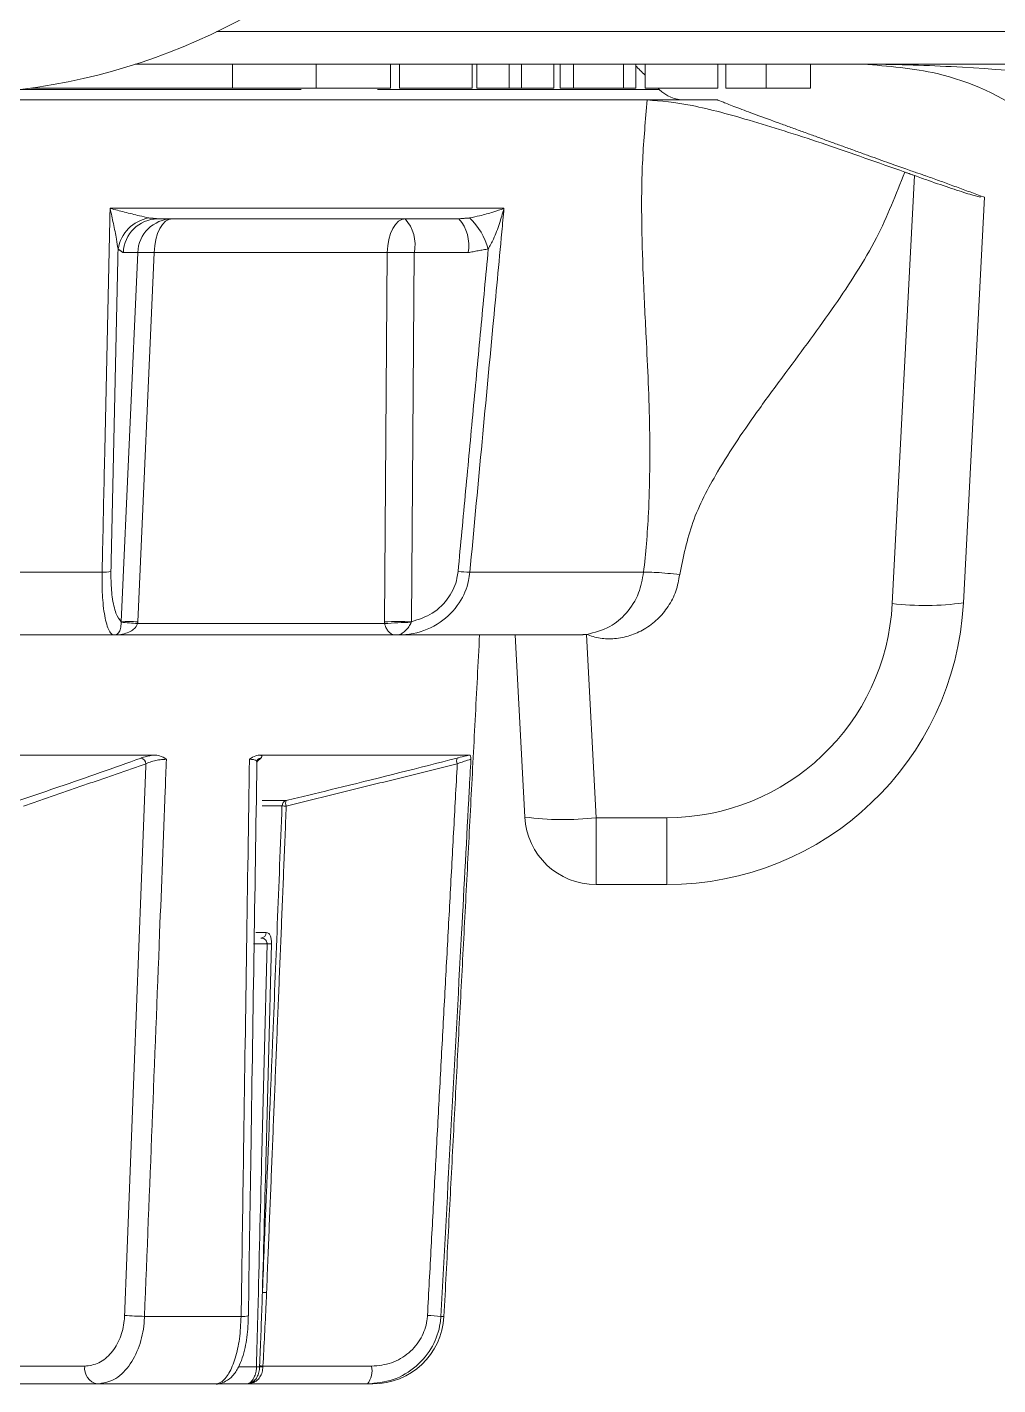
# Model space of a CAD drawing. Extents: x 12.1 to 108.7, y 1 to 80.4.
# Drawn here: x 47.776 to 48.593, y 0.957 to 2.098 of the extents above; entities that cross this region are included whole.
import ezdxf

# ---------------------------------------------------------------- set-up
doc = ezdxf.new("R2010")
doc.units = 0
doc.header["$MEASUREMENT"] = 0
doc.linetypes.add('SLD-Solid', pattern=[0])
doc.layers.add('OBJECT', color=7, linetype='CONTINUOUS')

msp = doc.modelspace()

# ---------------------------------------------------------------- linework, layer by layer
at = {"layer": 'OBJECT', "linetype": 'SLD-Solid', "lineweight": 15}
for p, q in [((47.9354, 2.0947), (49.6227, 2.0947)), ((49.5816, 2.0673), (47.8669, 2.0673)), ((47.9489, 2.0473), (47.9489, 2.0673)), ((48.0193, 2.0473), (48.0193, 2.0673)), ((48.0894, 2.0473), (48.0894, 2.0673)), ((48.1504, 2.0473), (48.1504, 2.0673)), ((48.1544, 2.0473), (48.1544, 2.0673)), ((48.1817, 2.0473), (48.1817, 2.0673)), ((48.1921, 2.0473), (48.1921, 2.0673)), ((48.2194, 2.0473), (48.2194, 2.0673)), ((48.2247, 2.0473), (48.2247, 2.0673)), ((48.2358, 2.0473), (48.2358, 2.0673)), ((48.2779, 2.0473), (48.2779, 2.0673)), ((48.2883, 2.0473), (48.2883, 2.0673)), ((48.2962, 2.0473), (48.2962, 2.0673)), ((48.3573, 2.0473), (48.3573, 2.0673)), ((48.3639, 2.0473), (48.3639, 2.0673)), ((48.398, 2.0473), (48.398, 2.0673)), ((48.4353, 2.0473), (48.4353, 2.0673)), ((48.4796, 2.0673), (48.4604, 2.0673)), ((48.4796, 2.0673), (48.4604, 2.0673)), ((48.4796, 2.0673), (48.4604, 2.0673)), ((47.7698, 2.0461), (48.0065, 2.0461)), ((47.9489, 2.0473), (47.7791, 2.0473)), ((47.8582, 2.0473), (47.9177, 2.0473)), ((47.9177, 2.0473), (48.007, 2.0473)), ((48.0193, 2.0473), (47.9489, 2.0473)), ((48.0818, 2.0473), (48.0193, 2.0473)), ((48.071, 2.0461), (48.308, 2.0461)), ((48.0894, 2.0473), (48.1504, 2.0473)), ((48.0907, 2.0473), (48.14, 2.0473)), ((48.0932, 2.0473), (48.14, 2.0473)), ((48.1544, 2.0473), (48.1817, 2.0473)), ((48.1817, 2.0473), (48.1921, 2.0473)), ((48.1921, 2.0473), (48.2194, 2.0473)), ((48.2247, 2.0473), (48.2358, 2.0473)), ((48.2358, 2.0473), (48.2779, 2.0473)), ((48.2779, 2.0473), (48.2883, 2.0473)), ((48.2962, 2.0473), (48.3573, 2.0473)), ((48.2975, 2.0473), (48.3469, 2.0473)), ((48.3001, 2.0473), (48.3469, 2.0473)), ((48.2979, 2.0373), (47.3615, 2.0373)), ((48.3568, 2.0373), (48.2979, 2.0373)), ((48.5229, 1.9736), (48.504, 1.6137)), ((48.5639, 1.6142), (48.5818, 1.9554)), ((48.5818, 1.9554), (48.5781, 1.9567)), ((47.8458, 1.9461), (48.1773, 1.9461)), ((48.1394, 1.9373), (47.8859, 1.9373)), ((47.8551, 1.5983), (47.8691, 1.9089)), ((47.8691, 1.9089), (47.8569, 1.9089)), ((47.883, 1.9089), (47.8691, 1.5983)), ((47.883, 1.9089), (48.0791, 1.9089)), ((48.0768, 1.5983), (48.0791, 1.9089)), ((48.1018, 1.9089), (48.0996, 1.5983)), ((48.1471, 1.9089), (48.1018, 1.9089)), ((47.5745, 1.64), (47.8391, 1.64)), ((48.1486, 1.64), (48.2948, 1.64)), ((47.8432, 1.5873), (47.5705, 1.5873)), ((48.0926, 1.5873), (47.8432, 1.5873)), ((47.869, 1.5968), (48.0768, 1.5968)), ((48.2397, 1.5873), (48.0926, 1.5873)), ((48.1868, 1.5873), (48.1948, 1.4341)), ((48.2548, 1.4336), (48.2467, 1.5877)), ((47.8829, 1.4863), (47.5308, 1.4863)), ((48.1485, 1.4863), (47.9724, 1.4863)), ((47.9905, 1.4435), (47.9737, 1.4435)), ((47.9739, 1.4481), (47.994, 1.4481)), ((48.3143, 1.4336), (48.2548, 1.4336)), ((48.2548, 1.4336), (48.2548, 1.3773)), ((48.3143, 1.4336), (48.3143, 1.3773)), ((48.2548, 1.3773), (48.3143, 1.3773)), ((47.9686, 1.3371), (47.9773, 1.3371)), ((47.9779, 1.3275), (47.9666, 1.3275)), ((47.8748, 1.0141), (47.9561, 1.0141)), ((48.1242, 1.0141), (48.1268, 1.0141)), ((47.759, 0.9723), (47.8245, 0.9723)), ((47.9538, 0.9718), (47.969, 0.9718)), ((47.9745, 0.9723), (48.066, 0.9723)), ((47.8352, 0.9573), (47.7626, 0.9573)), ((47.9339, 0.9573), (47.8352, 0.9573)), ((47.9072, 0.9573), (47.9051, 0.9573)), ((47.9599, 0.9573), (47.9072, 0.9573)), ((47.9608, 0.9573), (47.9599, 0.9573)), ((47.9599, 0.9573), (47.9608, 0.9573)), ((48.0623, 0.9573), (47.9608, 0.9573)), ((48.0669, 0.9573), (48.0623, 0.9573))]:
    msp.add_line(p, q, dxfattribs=at)
at = {"layer": 'OBJECT', "linetype": 'SLD-Solid', "lineweight": 15, "flags": 128}
for points in [[(47.898, 1.9373), (47.8952, 1.9367), (47.8925, 1.9352), (47.8899, 1.9326), (47.8877, 1.929), (47.8858, 1.9248), (47.8844, 1.9198), (47.8835, 1.9145), (47.883, 1.9089)], [(48.0791, 1.9089), (48.0795, 1.9145), (48.0805, 1.9198), (48.0819, 1.9248), (48.0838, 1.929), (48.086, 1.9326), (48.0885, 1.9352), (48.0913, 1.9367), (48.0941, 1.9373)]]:
    msp.add_lwpolyline(points, dxfattribs=at)
at = {"layer": 'OBJECT', "linetype": 'SLD-Solid', "lineweight": 15}
for centre, radius, start, end in [((47.7068, 2.5673), 0.525, 270, 358.3273), ((48.3292, 2.0673), 0.03, 225, 270), ((47.884, 1.9067), 0.0318, 100.0816, 170.6552), ((47.8864, 1.9079), 0.0294, 90.9415, 178.0435), ((47.8985, 1.9079), 0.0294, 90.9415, 178.0435), ((48.069, 1.9152), 0.0335, 349.1593, 41.3521), ((48.1142, 1.9152), 0.0335, 349.1593, 41.3521), ((48.1102, 1.8973), 0.0558, 15.084, 46.815), ((47.8761, 1.7318), 0.1772, 87.7427, 92.2573), ((48.0905, 1.4116), 0.4974, 88.6905, 91.3095), ((47.8403, 1.6677), 0.0277, 267.5523, 283.0956), ((48.1508, 1.7421), 0.1021, 263.1949, 268.7514), ((48.3143, 1.6273), 0.25, 270, 357), ((48.3143, 1.6236), 0.19, 270, 357), ((48.5318, 1.8603), 0.2482, 263.5663, 277.4335), ((47.8621, 1.4213), 0.1772, 87.7427, 92.2573), ((47.7957, 0.7853), 0.8148, 84.8417, 85.8164), ((48.0882, 1.1011), 0.4974, 88.6905, 91.3095), ((48.105, 1.2604), 0.3376, 90.9659, 94.7854), ((48.0874, 1.577), 0.0103, 88.8999, 91.6613), ((47.8704, 1.4783), 0.0056, 5.8585, 74.6315), ((47.9732, 1.4793), 0.00444, 95.2737, 132.2295), ((48.1437, 1.4814), 0.00629, 158.2743, 203.4537), ((47.9955, 1.4434), 0.00495, 106.8164, 179.0009), ((48.0008, 1.6168), 0.1736, 266.593, 267.7629), ((48.0004, 1.4458), 0.00684, 159.5707, 200.9138), ((48.227, 1.6802), 0.2482, 262.5665, 276.4337), ((48.2548, 1.4373), 0.06, 183, 270), ((47.9725, 1.3371), 0.00479, 272.4507, 0.4668), ((47.9798, 1.3934), 0.0659, 268.3531, 271.6469), ((47.9847, 1.2135), 0.1795, 266.5793, 267.6943), ((47.8812, 1.329), 0.3149, 265.7931, 268.8507), ((47.9579, 1.0282), 0.0142, 262.7021, 287.6637), ((48.0669, 1.0173), 0.06, 270, 357), ((48.1009, 0.7614), 0.2538, 84.737, 87.2844), ((47.8378, 0.9705), 0.0134, 172.2553, 259.2026), ((47.971, 1.0647), 0.0929, 268.7854, 270.4135), ((47.9859, 1.1592), 0.1872, 265.6435, 266.5058), ((47.9728, 0.8853), 0.0864, 88.8814, 90.7418), ((48.0477, 0.9688), 0.0186, 321.8354, 10.965), ((47.9675, 0.9566), 0.00313, 72.6447, 107.3553)]:
    msp.add_arc(centre, radius, start, end, dxfattribs=at)
for points in [[(48.0818, 2.0473), (48.0818, 2.0673)], [(48.2962, 2.0579), (48.2883, 2.0658)], [(48.308, 2.0461), (48.3068, 2.0473)], [(48.4844, 1.9903), (48.4065, 2.0186)], [(48.5145, 1.9766), (48.5229, 1.9736)], [(48.5781, 1.9567), (48.5322, 1.9735)], [(48.5781, 1.9554), (48.5781, 1.9567)], [(47.8784, 1.938), (47.8859, 1.9373)], [(48.1394, 1.9373), (48.1484, 1.938)], [(47.8525, 1.9119), (47.8466, 1.6407)], [(47.8569, 1.9089), (47.8525, 1.9119)], [(48.1387, 1.6407), (48.1641, 1.9119)], [(48.1641, 1.9119), (48.1471, 1.9089)], [(47.8551, 1.5979), (47.8551, 1.5983)], [(47.8691, 1.5983), (47.869, 1.5968)], [(48.0768, 1.5968), (48.0768, 1.5983)], [(48.0996, 1.5983), (48.0993, 1.5979)], [(48.1268, 1.0141), (48.1568, 1.5873)], [(48.2467, 1.5877), (48.2397, 1.5873)], [(47.876, 1.4789), (47.773, 1.4433)], [(47.8581, 1.0149), (47.876, 1.4789)], [(48.138, 1.4789), (47.9941, 1.4433)], [(48.1129, 1.0149), (48.138, 1.4789)], [(47.9941, 1.4433), (47.9775, 1.0341)], [(47.9717, 0.9717), (47.9717, 0.9725)], [(47.9745, 0.9723), (47.9745, 0.9717)]]:
    msp.add_open_spline(points, degree=1, dxfattribs=at)
for points, knots in [([(48.7891, 2.0409), (48.76, 2.0449), (48.6865, 2.0549), (48.5787, 2.065), (48.5045, 2.0673), (48.4798, 2.0673), (48.4796, 2.0673)], [0, 0, 0, 0, 0.303532, 0.768515, 0.997815, 1, 1, 1, 1]), ([(48.7061, 1.9229), (48.6997, 1.935), (48.6778, 1.9763), (48.6244, 2.0267), (48.5518, 2.0617), (48.5007, 2.0657), (48.4796, 2.0673)], [0, 0, 0, 0, 0.139376, 0.476221, 0.783717, 1, 1, 1, 1]), ([(48.3639, 2.0473), (48.3651, 2.0473), (48.3676, 2.0473), (48.3755, 2.0473), (48.3864, 2.0473), (48.3942, 2.0473), (48.398, 2.0473)], [0, 0, 0, 0, 0.280748, 0.560276, 0.780036, 1, 1, 1, 1]), ([(48.398, 2.0473), (48.4041, 2.0473), (48.4132, 2.0473), (48.4225, 2.0473), (48.4328, 2.0473), (48.4342, 2.0473), (48.4353, 2.0473)], [0, 0, 0, 0, 0.249373, 0.37504, 0.500926, 1, 1, 1, 1]), ([(48.2948, 1.64), (48.2957, 1.648), (48.2974, 1.6649), (48.3, 1.7063), (48.3005, 1.7641), (48.2974, 1.8288), (48.2944, 1.8877), (48.2929, 1.9374), (48.2933, 1.9866), (48.2964, 2.0205), (48.2979, 2.0373)], [0, 0, 0, 0, 0.057194, 0.119847, 0.300985, 0.50649, 0.642071, 0.760177, 0.881305, 1, 1, 1, 1]), ([(48.2979, 2.0373), (48.3095, 2.0363), (48.3326, 2.0344), (48.3859, 2.02), (48.4473, 2.0004), (48.4921, 1.9845), (48.5145, 1.9766)], [0, 0, 0, 0, 0.249468, 0.499319, 0.749167, 1, 1, 1, 1]), ([(48.4065, 2.0186), (48.3999, 2.021), (48.3874, 2.0255), (48.3718, 2.0315), (48.3613, 2.0355), (48.3572, 2.0371), (48.3569, 2.0373), (48.3568, 2.0373)], [0, 0, 0, 0, 0.260687, 0.492161, 0.715634, 0.925669, 1, 1, 1, 1]), ([(48.5321, 1.9735), (48.5321, 1.9735), (48.532, 1.9735), (48.5261, 1.9755), (48.5158, 1.9791), (48.5014, 1.9842), (48.4902, 1.9882), (48.4844, 1.9903)], [0, 0, 0, 0, 0.142159, 0.343847, 0.54913, 0.762137, 1, 1, 1, 1]), ([(48.5145, 1.9766), (48.5072, 1.9579), (48.4917, 1.9183), (48.4554, 1.8632), (48.4209, 1.8165), (48.3932, 1.7792), (48.3738, 1.7515), (48.354, 1.7202), (48.3344, 1.6833), (48.3282, 1.6529), (48.3252, 1.6381)], [0, 0, 0, 0, 0.15382, 0.32546, 0.503781, 0.600006, 0.681858, 0.763121, 0.884543, 1, 1, 1, 1]), ([(48.5229, 1.9736), (48.5268, 1.9722), (48.5377, 1.9683), (48.5544, 1.9627), (48.5698, 1.9577), (48.5755, 1.9561), (48.5781, 1.9554)], [0, 0, 0, 0, 0.168845, 0.462583, 0.75322, 1, 1, 1, 1]), ([(47.8391, 1.64), (47.8393, 1.6466), (47.84, 1.6797), (47.8422, 1.7817), (47.8443, 1.8771), (47.8458, 1.9461)], [0, 0, 0, 0, 0.064852, 0.324258, 1, 1, 1, 1]), ([(47.8525, 1.9119), (47.8521, 1.9146), (47.8511, 1.9215), (47.8487, 1.933), (47.8468, 1.9418), (47.8458, 1.946), (47.8458, 1.9461)], [0, 0, 0, 0, 0.25416, 0.6414, 0.992943, 1, 1, 1, 1]), ([(47.8458, 1.9461), (47.8459, 1.946), (47.85, 1.945), (47.8584, 1.9428), (47.8694, 1.9401), (47.8758, 1.9386), (47.8784, 1.938)], [0, 0, 0, 0, 0.006878, 0.354289, 0.740857, 1, 1, 1, 1]), ([(48.1484, 1.938), (48.1513, 1.9386), (48.1583, 1.9401), (48.1678, 1.9428), (48.1743, 1.945), (48.1772, 1.946), (48.1773, 1.9461)], [0, 0, 0, 0, 0.259143, 0.645711, 0.993122, 1, 1, 1, 1]), ([(48.1773, 1.9461), (48.1767, 1.9395), (48.1736, 1.9064), (48.164, 1.8043), (48.155, 1.7089), (48.1486, 1.64)], [0, 0, 0, 0, 0.064852, 0.324258, 1, 1, 1, 1]), ([(48.1773, 1.9461), (48.1773, 1.946), (48.1761, 1.9418), (48.1735, 1.933), (48.1693, 1.9215), (48.1656, 1.9146), (48.1641, 1.9119)], [0, 0, 0, 0, 0.0070567, 0.3586001, 0.7458397, 1, 1, 1, 1]), ([(47.8492, 1.5873), (47.8492, 1.5873), (47.8483, 1.5873), (47.8459, 1.5885), (47.8424, 1.5962), (47.8397, 1.6126), (47.839, 1.6286), (47.8391, 1.6377), (47.8391, 1.64)], [0, 0, 0, 0, 0.008302, 0.15352, 0.438825, 0.698284, 0.923791, 1, 1, 1, 1]), ([(47.8466, 1.6407), (47.8466, 1.6388), (47.8465, 1.6311), (47.8475, 1.6179), (47.8505, 1.6044), (47.8536, 1.6004), (47.8551, 1.5983)], [0, 0, 0, 0, 0.092743, 0.368056, 0.688408, 1, 1, 1, 1]), ([(48.1486, 1.64), (48.1483, 1.6377), (48.1471, 1.6286), (48.1402, 1.6126), (48.1239, 1.5962), (48.1049, 1.5885), (48.0923, 1.5873), (48.0878, 1.5873), (48.0876, 1.5873)], [0, 0, 0, 0, 0.0762091, 0.3017155, 0.5611746, 0.8464799, 0.991698, 1, 1, 1, 1]), ([(48.0996, 1.5983), (48.1056, 1.6004), (48.1178, 1.6044), (48.1314, 1.6179), (48.1374, 1.6311), (48.1384, 1.6388), (48.1387, 1.6407)], [0, 0, 0, 0, 0.311592, 0.631944, 0.907257, 1, 1, 1, 1]), ([(48.2467, 1.5877), (48.2535, 1.5893), (48.2659, 1.5924), (48.281, 1.6053), (48.2913, 1.6213), (48.2937, 1.634), (48.2948, 1.64)], [0, 0, 0, 0, 0.286098, 0.524057, 0.778734, 1, 1, 1, 1]), ([(48.3252, 1.6381), (48.3243, 1.6334), (48.3226, 1.6239), (48.3159, 1.6111), (48.3068, 1.6001), (48.2958, 1.5919), (48.2834, 1.5863), (48.2708, 1.5838), (48.2582, 1.584), (48.2505, 1.5865), (48.2467, 1.5877)], [0, 0, 0, 0, 0.133882, 0.269072, 0.399128, 0.52971, 0.652295, 0.774937, 0.887429, 1, 1, 1, 1]), ([(48.3252, 1.6381), (48.3218, 1.6384), (48.3147, 1.6392), (48.3053, 1.6399), (48.298, 1.6402), (48.2959, 1.6401), (48.2948, 1.64)], [0, 0, 0, 0, 0.242686, 0.5, 0.757314, 1, 1, 1, 1]), ([(47.8432, 1.5873), (47.8436, 1.5873), (47.8456, 1.5873), (47.8476, 1.5873), (47.8491, 1.5873)], [0, 0, 0, 0, 0.226259, 1, 1, 1, 1]), ([(47.8489, 1.5873), (47.8473, 1.5873), (47.8454, 1.5873), (47.8435, 1.5873), (47.8432, 1.5873)], [0, 0, 0, 0, 0.820915, 1, 1, 1, 1]), ([(47.869, 1.5968), (47.8688, 1.5963), (47.8684, 1.5952), (47.8668, 1.593), (47.8636, 1.5905), (47.859, 1.5884), (47.8549, 1.5876), (47.8522, 1.5874), (47.8513, 1.5873), (47.8505, 1.5873), (47.8498, 1.5873), (47.8493, 1.5873), (47.849, 1.5873), (47.8489, 1.5873)], [0, 0, 0, 0, 0.0587441, 0.157331, 0.3406133, 0.5560807, 0.8035433, 0.8590176, 0.8978224, 0.9262244, 0.9617708, 0.9812345, 1, 1, 1, 1]), ([(47.8492, 1.5873), (47.8493, 1.5873), (47.8493, 1.5873), (47.8494, 1.5873), (47.8495, 1.5873), (47.8496, 1.5873), (47.8497, 1.5873), (47.85, 1.5873), (47.8507, 1.5874), (47.8522, 1.588), (47.854, 1.5903), (47.8551, 1.5941), (47.8551, 1.5969), (47.8551, 1.5979)], [0, 0, 0, 0, 0.006251, 0.010873, 0.014164, 0.017464, 0.021803, 0.032032, 0.073944, 0.240397, 0.569572, 0.838891, 1, 1, 1, 1]), ([(48.0871, 1.5873), (48.087, 1.5873), (48.0867, 1.5873), (48.0863, 1.5873), (48.0858, 1.5873), (48.0854, 1.5873), (48.0849, 1.5874), (48.0836, 1.5876), (48.0819, 1.5884), (48.0798, 1.5905), (48.0781, 1.5931), (48.0772, 1.5953), (48.0769, 1.5965), (48.0768, 1.5968)], [0, 0, 0, 0, 0.018769, 0.038235, 0.073788, 0.102194, 0.141005, 0.196489, 0.443992, 0.659494, 0.842806, 0.961684, 1, 1, 1, 1]), ([(48.0926, 1.5873), (48.0923, 1.5873), (48.0905, 1.5873), (48.0886, 1.5873), (48.0871, 1.5873)], [0, 0, 0, 0, 0.179085, 1, 1, 1, 1]), ([(48.0993, 1.5979), (48.0987, 1.5966), (48.0973, 1.594), (48.0947, 1.591), (48.0917, 1.5886), (48.0894, 1.5876), (48.088, 1.5874), (48.0876, 1.5873), (48.0874, 1.5873), (48.0873, 1.5873), (48.0873, 1.5873), (48.0873, 1.5873), (48.0873, 1.5873), (48.0874, 1.5873), (48.0875, 1.5873), (48.0876, 1.5873), (48.0876, 1.5873)], [0, 0, 0, 0, 0.195249, 0.405042, 0.63115, 0.87102, 0.919811, 0.950317, 0.968702, 0.975002, 0.981359, 0.984371, 0.988053, 0.991379, 0.998345, 1, 1, 1, 1]), ([(48.0883, 1.5873), (48.0894, 1.5873), (48.0908, 1.5873), (48.0923, 1.5873), (48.0926, 1.5873)], [0, 0, 0, 0, 0.740622, 1, 1, 1, 1]), ([(47.8719, 1.4837), (47.8722, 1.4838), (47.874, 1.4845), (47.8775, 1.4854), (47.8813, 1.4861), (47.8829, 1.4863)], [0, 0, 0, 0, 0.086635, 0.616356, 1, 1, 1, 1]), ([(47.8829, 1.4863), (47.8844, 1.4862), (47.8881, 1.4858), (47.8914, 1.4839), (47.8932, 1.4827), (47.8933, 1.4827)], [0, 0, 0, 0, 0.417944, 0.987082, 1, 1, 1, 1]), ([(47.9631, 1.4827), (47.9631, 1.4827), (47.9648, 1.4839), (47.9679, 1.4858), (47.9711, 1.4862), (47.9724, 1.4863)], [0, 0, 0, 0, 0.012918, 0.582056, 1, 1, 1, 1]), ([(47.9724, 1.4863), (47.9727, 1.4862), (47.9735, 1.4858), (47.9739, 1.4849), (47.9731, 1.4841), (47.9728, 1.4837)], [0, 0, 0, 0, 0.165835, 0.685376, 1, 1, 1, 1]), ([(48.1379, 1.4837), (48.1382, 1.4838), (48.1407, 1.4845), (48.1446, 1.4854), (48.1474, 1.4861), (48.1485, 1.4863)], [0, 0, 0, 0, 0.0866352, 0.6163555, 1, 1, 1, 1]), ([(48.1485, 1.4863), (48.1487, 1.4862), (48.1491, 1.4858), (48.1494, 1.4839), (48.1495, 1.4827), (48.1495, 1.4827)], [0, 0, 0, 0, 0.417944, 0.987082, 1, 1, 1, 1]), ([(47.7691, 1.4481), (47.7714, 1.4489), (47.7826, 1.4526), (47.8169, 1.4642), (47.8489, 1.4755), (47.8719, 1.4837)], [0, 0, 0, 0, 0.065603, 0.328016, 1, 1, 1, 1]), ([(47.8933, 1.4827), (47.8929, 1.4739), (47.891, 1.4252), (47.8849, 1.269), (47.8791, 1.1216), (47.8748, 1.0141)], [0, 0, 0, 0, 0.056184, 0.311886, 1, 1, 1, 1]), ([(47.8933, 1.4827), (47.8923, 1.4827), (47.8898, 1.4826), (47.8854, 1.482), (47.8806, 1.4808), (47.8776, 1.4797), (47.8762, 1.479), (47.876, 1.4789)], [0, 0, 0, 0, 0.1644813, 0.4177532, 0.6793858, 0.9547699, 1, 1, 1, 1]), ([(47.9561, 1.0141), (47.9563, 1.0241), (47.957, 1.0741), (47.9593, 1.2302), (47.9615, 1.3764), (47.9631, 1.4827)], [0, 0, 0, 0, 0.063926, 0.319628, 1, 1, 1, 1]), ([(47.9622, 1.0147), (47.9629, 1.0595), (47.9653, 1.2147), (47.9677, 1.3699), (47.9694, 1.4803)], [0, 0, 0, 0, 0.2888789, 1, 1, 1, 1]), ([(47.9692, 1.4803), (47.9692, 1.4806), (47.9692, 1.4815), (47.9673, 1.4823), (47.965, 1.4827), (47.9634, 1.4827), (47.9631, 1.4827)], [0, 0, 0, 0, 0.2624729, 0.5971642, 0.9252642, 1, 1, 1, 1]), ([(47.9728, 1.4837), (47.9719, 1.4829), (47.9708, 1.4819), (47.9697, 1.481), (47.9695, 1.4808)], [0, 0, 0, 0, 0.819037, 1, 1, 1, 1]), ([(47.9695, 1.4803), (47.9695, 1.4806), (47.9694, 1.4815), (47.97, 1.4824), (47.9703, 1.4827), (47.9702, 1.4826), (47.9702, 1.4826)], [0, 0, 0, 0, 0.228447, 0.621226, 0.975519, 1, 1, 1, 1]), ([(47.994, 1.4481), (47.9972, 1.4489), (48.013, 1.4526), (48.061, 1.4642), (48.1057, 1.4755), (48.1379, 1.4837)], [0, 0, 0, 0, 0.065603, 0.328016, 1, 1, 1, 1]), ([(48.1495, 1.4827), (48.149, 1.4739), (48.1464, 1.4252), (48.138, 1.269), (48.13, 1.1216), (48.1242, 1.0141)], [0, 0, 0, 0, 0.056184, 0.311886, 1, 1, 1, 1]), ([(48.1495, 1.4827), (48.1493, 1.4827), (48.1489, 1.4826), (48.1469, 1.482), (48.1433, 1.4808), (48.1401, 1.4797), (48.1382, 1.479), (48.138, 1.4789)], [0, 0, 0, 0, 0.164481, 0.417753, 0.679386, 0.95477, 1, 1, 1, 1]), ([(47.974, 1.0343), (47.9742, 1.0376), (47.9748, 1.0543), (47.9777, 1.1242), (47.9831, 1.2573), (47.9879, 1.377), (47.9905, 1.4435)], [0, 0, 0, 0, 0.024416, 0.122079, 0.512732, 1, 1, 1, 1]), ([(47.9817, 1.3275), (47.9817, 1.3278), (47.9817, 1.3292), (47.9814, 1.3319), (47.9806, 1.3347), (47.9792, 1.3367), (47.978, 1.337), (47.9773, 1.3371)], [0, 0, 0, 0, 0.056803, 0.249162, 0.475339, 0.701406, 1, 1, 1, 1]), ([(47.969, 0.9718), (47.9695, 0.9899), (47.971, 1.05), (47.974, 1.1686), (47.9765, 1.269), (47.9779, 1.3275)], [0, 0, 0, 0, 0.153014, 0.506934, 1, 1, 1, 1]), ([(47.9727, 1.3323), (47.9736, 1.3322), (47.9749, 1.3321), (47.9764, 1.3312), (47.9772, 1.3303), (47.9776, 1.3294), (47.9778, 1.3287), (47.9779, 1.328), (47.9779, 1.3276), (47.9779, 1.3275)], [0, 0, 0, 0, 0.34673, 0.581129, 0.720204, 0.790705, 0.905611, 0.953256, 1, 1, 1, 1]), ([(47.9817, 1.3275), (47.9802, 1.269), (47.9777, 1.1713), (47.9751, 1.0735), (47.974, 1.0343)], [0, 0, 0, 0, 0.598184, 1, 1, 1, 1]), ([(47.9717, 0.9725), (47.9724, 0.99), (47.9732, 1.0106), (47.9739, 1.0312), (47.974, 1.0343)], [0, 0, 0, 0, 0.849802, 1, 1, 1, 1]), ([(47.9775, 1.0341), (47.9774, 1.031), (47.9765, 1.0104), (47.9754, 0.9898), (47.9745, 0.9723)], [0, 0, 0, 0, 0.150177, 1, 1, 1, 1]), ([(47.8245, 0.9723), (47.8285, 0.9728), (47.8366, 0.9739), (47.8472, 0.9827), (47.8546, 0.9954), (47.8576, 1.007), (47.858, 1.0135), (47.8581, 1.0149)], [0, 0, 0, 0, 0.244965, 0.490375, 0.723034, 0.938923, 1, 1, 1, 1]), ([(47.8748, 1.0141), (47.8747, 1.0122), (47.8743, 1.0036), (47.8708, 0.9881), (47.8619, 0.9713), (47.8494, 0.9595), (47.8399, 0.958), (47.8352, 0.9573)], [0, 0, 0, 0, 0.06206, 0.280895, 0.514816, 0.758819, 1, 1, 1, 1]), ([(47.9339, 0.9573), (47.9339, 0.9573), (47.9369, 0.9566), (47.9431, 0.9592), (47.9497, 0.9643), (47.9554, 0.9732), (47.9595, 0.9864), (47.962, 1.0022), (47.962, 1.0118), (47.962, 1.0148)], [0, 0, 0, 0, 0.000547, 0.136481, 0.256666, 0.406988, 0.668033, 0.89571, 1, 1, 1, 1]), ([(47.9339, 0.9573), (47.9357, 0.9576), (47.9399, 0.9584), (47.946, 0.9655), (47.9514, 0.9783), (47.9551, 0.995), (47.9558, 1.0077), (47.9561, 1.0141)], [0, 0, 0, 0, 0.156463, 0.3772075, 0.5869363, 0.7927427, 1, 1, 1, 1]), ([(48.1242, 1.0141), (48.124, 1.0122), (48.1233, 1.0036), (48.1179, 0.9881), (48.1041, 0.9713), (48.0846, 0.9595), (48.0697, 0.958), (48.0623, 0.9573)], [0, 0, 0, 0, 0.06206, 0.280895, 0.514816, 0.758819, 1, 1, 1, 1]), ([(48.066, 0.9723), (48.0716, 0.9728), (48.0829, 0.9739), (48.0977, 0.9827), (48.1081, 0.9954), (48.1122, 1.007), (48.1128, 1.0135), (48.1129, 1.0149)], [0, 0, 0, 0, 0.244965, 0.490375, 0.723034, 0.938923, 1, 1, 1, 1]), ([(47.9599, 0.9573), (47.9599, 0.9573), (47.9599, 0.9573), (47.96, 0.9573), (47.9601, 0.9573), (47.9603, 0.9573), (47.9608, 0.9574), (47.9619, 0.9576), (47.9639, 0.9585), (47.966, 0.9607), (47.9677, 0.9641), (47.9688, 0.9677), (47.969, 0.9705), (47.969, 0.9718)], [0, 0, 0, 0, 0.007067, 0.008531, 0.013729, 0.028139, 0.057805, 0.119651, 0.255243, 0.503841, 0.641027, 0.838394, 1, 1, 1, 1]), ([(47.9665, 0.9596), (47.9667, 0.9597), (47.9679, 0.9607), (47.9696, 0.963), (47.9713, 0.9671), (47.9715, 0.9702), (47.9717, 0.9717)], [0, 0, 0, 0, 0.061214, 0.387729, 0.695884, 1, 1, 1, 1]), ([(47.9745, 0.9717), (47.9743, 0.9702), (47.974, 0.9671), (47.972, 0.9629), (47.97, 0.9607), (47.9686, 0.9597), (47.9684, 0.9596)], [0, 0, 0, 0, 0.3024, 0.609801, 0.937989, 1, 1, 1, 1]), ([(47.9665, 0.9596), (47.9659, 0.9591), (47.9645, 0.9582), (47.9626, 0.9576), (47.9612, 0.9574), (47.9605, 0.9573), (47.9602, 0.9573), (47.96, 0.9573), (47.96, 0.9573), (47.9599, 0.9573), (47.9599, 0.9573)], [0, 0, 0, 0, 0.315172, 0.674072, 0.841266, 0.92242, 0.962073, 0.977142, 0.981068, 1, 1, 1, 1]), ([(47.9684, 0.9596), (47.9677, 0.9592), (47.9654, 0.9578), (47.9627, 0.9573), (47.9609, 0.9573), (47.9608, 0.9573)], [0, 0, 0, 0, 0.306093, 0.981681, 1, 1, 1, 1]), ([(47.9608, 0.9573), (47.9609, 0.9573), (47.9622, 0.9573), (47.9642, 0.9578), (47.966, 0.9592), (47.9665, 0.9596)], [0, 0, 0, 0, 0.018348, 0.69417, 1, 1, 1, 1])]:
    msp.add_open_spline(points, degree=3, knots=knots, dxfattribs=at)

doc.saveas('drawing.dxf')
